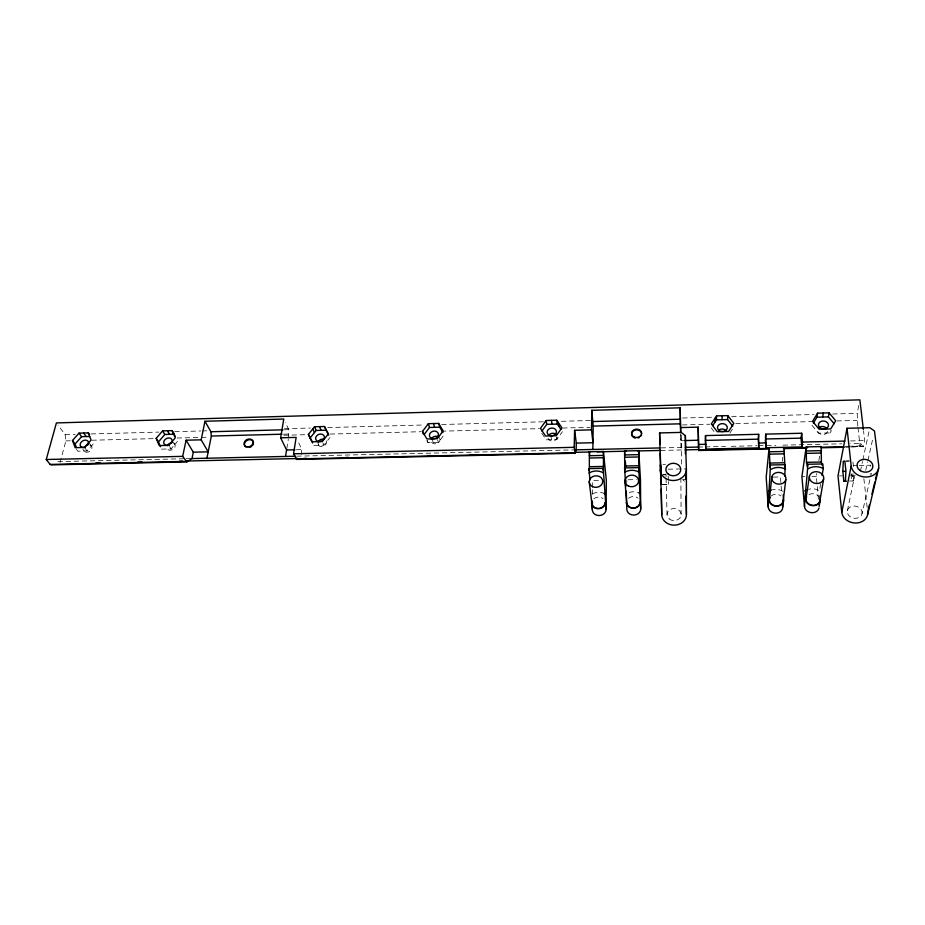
<?xml version="1.0" encoding="UTF-8"?>
<svg xmlns="http://www.w3.org/2000/svg" width="925" height="925" viewBox="0 0 925 925"><rect width="100%" height="100%" fill="white"/><g stroke="black" fill="none" stroke-linecap="round" stroke-linejoin="round"><path stroke-width="0.69" stroke-dasharray="4.62 3.47" d="M857.787 426.101L857.197 413.336L859.071 403.89M592.555 494.343L592.636 488.77M592.647 487.371L592.752 480.41L599.527 480.283M850.977 474.086L851.74 481.127L853.37 480.942L853.706 474.571M782.261 461.494L782.758 457.262M301.076 454.799L301.874 449.619L297.295 439.849M286.796 448.66L288.311 439.34M288.531 438.011L288.797 429.663L285.443 422.575M818.44 499.292L816.312 476.317L816.775 473.484M818.845 460.743L819.758 455.077M820.683 483.798L819.515 490.724L817.654 489.788A12.985 10.707 8.6 0 0 808.843 489.209M811.977 425.315L818.486 433.212L830.037 432.923L830.488 430.264M848.526 446.232L860.077 445.977L860.62 443.376L850.561 443.607M847.393 510.646L854.492 476.895M851.474 447.099L863.476 446.289L864.678 440.612L863.522 430.772M860.377 471.311L862.516 461.471M862.817 460.06L869.211 430.53M865.742 470.328L867.615 461.91M867.928 460.5L872.934 438.045M862.054 513.653A7.481 6.128 11 0 0 852.133 506.229A7.481 6.128 11 0 0 849.971 516.624A7.481 6.128 11 0 0 862.054 513.653L870.807 475.693M60.044 462.512L65.883 440.913L65.097 434.623L57.986 425.049M830.037 432.923L831.448 430.587M729.894 433.085L733.606 427.304M541.853 433.282L546.166 439.814L556.862 439.56L562.458 431.651M426.795 440.531L428.055 442.682L438.392 442.428L444.231 434.646M313.899 445.445L323.889 445.203L329.971 437.548M161.551 449.145L171.09 448.914L177.473 441.422M76.474 449.423L77.769 451.18L87.077 450.949L93.61 443.549L92.685 441.179M65.097 434.623L75.191 434.357M91.066 433.929L158.88 432.102M174.744 431.674L200.713 430.981M202.159 430.934L207.928 430.784M284.403 428.726L310.372 428.032M327.681 427.57L424.355 424.968M441.664 424.506L544.108 421.754M561.417 421.291L590.277 420.505M682.615 418.031L712.921 417.21M731.675 416.712L813.919 414.504M832.673 413.995L857.197 413.336M284.461 429.778L288.797 429.663M283.408 434.172L289.178 434.022M65.883 440.913L70.219 440.797M91.876 440.231L155.412 438.589M177.068 438.034L208.83 437.201M283.917 435.259L307.019 434.669M330.121 434.068L421.083 431.709M441.294 431.189L539.472 428.645M562.573 428.044L590.011 427.338M682.419 424.945L709.857 424.228M735.837 423.558L812.37 421.58M836.917 420.944L857.128 420.424M296.312 449.758L301.874 449.619M683.702 440.578L680.835 440.647L680.788 434.114M850.549 440.947L864.678 440.612M57.928 461.61L184.78 458.731M186.226 458.696L191.995 458.569M296.682 456.187L574.714 449.874M661.121 447.908L683.899 447.388M698.248 447.064L703.994 446.937M705.428 446.902L725.547 446.451M731.293 446.312L757.159 445.734M758.593 445.7L775.844 445.307M783.024 445.145L841.935 443.803M660.704 450.429L683.818 449.908M844.849 446.706L863.476 446.289M845.704 447.226L850.029 447.133M662.959 464.674L665.48 464.616M846.167 460.939L848.826 460.893M845.924 461.274L852.804 460.812L853.428 466.489M668.104 469.206L685.726 468.859M853.544 465.553L857.822 465.472M859.256 465.448L870.668 465.217A5.446 0.844 88.5 0 0 870.02 468.062M663.156 474.352L665.688 474.305M663.271 474.814L665.757 474.768M628.133 479.763L636.354 479.613M773.312 477.103L780.434 476.976L781.741 494.123M801.917 476.583L804.796 476.537M811.988 476.398L816.312 476.317M839.438 475.901L842.293 475.843M850.884 475.693L855.174 475.612M683.263 479.508L685.968 479.462M851.694 473.82A5.434 0.763 88.5 0 0 852.422 476.433L855.278 476.387M662.138 484.307L668.451 484.342L662.207 484.446M849.381 481.012L853.37 480.942M782.932 491.314L781.105 490.389A12.823 10.672 6.8 0 0 772.398 489.811M682.511 479.578L684.465 481.15M711.232 427.87L715.476 433.443M82.892 449.33L84.302 451.25M85.158 448.324L87.077 450.949M89.251 443.052L91.344 445.942M860.62 443.376L863.013 446.844M169.61 446.544L171.09 448.914M173.472 442.162L174.987 444.613M317.807 442.89L318.894 445.33M322.825 442.763L323.889 445.203M427.281 440.196L428.055 442.682M432.461 440.069L433.224 442.555M437.641 439.942L438.392 442.428M551.103 437.143L551.508 439.687M556.468 437.016L556.862 439.56M857.949 427.512L860.077 445.977M863.869 478.757L867.222 507.825M680.684 435.039L681.031 447.457M665.965 473.866L666.035 476.676M666.069 478.086L667.041 514.635M668.266 475.959L668.359 480.214M668.393 481.59L668.451 484.342M681.228 435.212L681.424 464.732M680.846 477.809L681.124 514.45M626.757 479.786L626.768 482.584M827.517 431.432A5.03 4.024 6.2 0 1 822.984 434.542A5.03 4.024 6.2 0 1 817.85 431.663M557.255 437.039A4.66 3.873 -9.1 0 1 553.104 441.005A4.66 3.873 -9.1 0 1 548.109 438.265M326.236 440.843A4.486 3.631 -23.3 0 1 323.357 446.278A4.486 3.631 -23.3 0 1 317.876 443.908M89.771 445.052A4.417 3.307 -31.8 0 1 91.76 448.822A4.417 3.307 -31.8 0 1 87.227 452.233A4.417 3.307 -31.8 0 1 83.678 449.631M439.525 438.022A4.556 3.758 -16.8 0 1 436.299 443.711A4.556 3.758 -16.8 0 1 430.992 440.15M173.761 443.295A4.44 3.422 -29.4 0 1 172.871 449.423A4.44 3.422 -29.4 0 1 166.789 447.596M853.012 473.623A5.434 0.763 88.5 0 1 852.422 476.433M870.344 474.583A5.446 0.844 88.5 0 1 870.182 473.473M871.628 473.276A5.446 0.844 88.5 0 1 871.535 474.421M809.005 494.54A7.042 5.816 8.6 0 1 818.752 496.517M771.103 496.054A6.961 5.793 6.8 0 1 780.885 495.904M628.572 498.286A6.66 5.7 -2.4 0 1 637.961 498.136M629.208 492.435A12.268 10.499 -2.4 0 1 637.556 492.389M593.815 498.829A6.602 5.666 -5.1 0 1 603.123 498.679M592.613 493.777A12.152 10.441 -5.1 0 1 602.811 492.956M669.214 518.902A7.042 6.036 1 0 0 680.927 516.011A7.042 6.036 1 0 0 672.105 508.762A7.042 6.036 1 0 0 669.214 518.902"/><path stroke-width="1.39" d="M591.538 500.02L592.335 509.675A6.88 5.932 -4.9 0 0 599.157 515.537A6.88 5.932 -4.9 0 0 606.095 509.478L603.239 468.328L589.075 468.617L589.873 480.133M606.095 509.478L606.314 480.156L603.389 451.458L589.341 451.77L589.352 470.894L589.075 468.617M603.239 468.328L603.47 470.617L603.389 451.458M592.867 449.458L593.191 426.101L591.792 410.307L680.176 407.809L680.777 432.808M592.335 509.675L592.439 502.703M769.311 448.926L698.676 450.498L698.167 427.142L680.742 427.581M698.676 450.498L698.167 427.142M591.503 429.859L574.598 430.298L576.31 443.121L592.96 442.728L591.503 429.859L591.792 410.307M624.595 467.911L624.768 470.201L624.572 450.984L638.759 450.66L639.036 469.923L638.897 467.622L624.595 467.911L625.716 486.631M201.164 439.826L186.098 440.208L193.313 452.198L208.183 451.839L201.164 439.826L204.968 421.268L283.767 419.037L280.645 437.803L296.15 437.398L293.549 453.805L296.867 459.424L575.165 453.238L576.159 449.839L576.31 443.121M705.405 440.404L705.509 435.583L758.639 434.299L758.801 447.885L705.752 449.076L705.405 440.404L758.222 439.155L758.639 434.299M705.752 449.076L705.509 435.583M575.165 453.238L574.205 447.318L574.598 430.298M715.002 422.089L715.129 418.135M712.736 425.558L716.447 419.869L716.586 415.903L727.778 415.603L733.826 423.361L728.599 431.466L717.314 431.744L711.337 423.939L716.586 415.903M722.009 419.719L722.171 415.753M732.75 426.205L727.593 419.568L727.778 415.603M842.814 471.415L843.299 461.321L844.849 460.974L845.913 470.894L845.404 481.092L843.854 481.266L842.814 471.415L845.427 471.368M765.438 437.779L765.784 434.126L801.709 433.247L802.484 442.058L801.813 446.925L765.935 447.723L765.414 440.242M765.935 447.723L765.784 434.126M784.782 476.19L785.267 464.697L770.352 464.998L770.109 467.345L769.126 447.746L766.189 477.242L768.259 507.189A7.261 6.059 7.1 0 0 775.925 513.19A7.261 6.059 7.1 0 0 782.712 506.993L783.591 499.974L783.209 495.025M768.259 507.189C768.467 493.118 770.086 479.069 770.352 464.998M769.496 498.679L771.82 476.849M785.267 464.697L784.978 467.056L783.914 447.411M783.105 501.489L785.822 479.659A7.157 5.897 6 0 0 776.526 472.594A7.157 5.897 6 0 0 774.098 482.549A7.157 5.897 6 0 0 785.822 479.659M801.813 446.925L801.038 438.149L801.709 433.247M822.163 465.252L821.388 462.026L821.146 446.578L806.207 446.914L801.917 476.583L804.507 506.68A7.354 6.082 8.8 0 0 811.398 512.67A7.354 6.082 8.8 0 0 819.007 508.068M822.094 475.496L823.262 468.582L822.822 463.945L807.745 464.246L807.398 466.616L806.461 462.327L806.207 446.914M804.507 506.68C804.923 492.516 807.247 478.41 807.745 464.246M813.399 423.002L816.948 417.198L817.561 413.174L829.077 412.862L835.691 420.713L830.719 428.934L819.111 429.223L812.566 421.314L817.561 413.174M806.057 498.124L809.433 476.167M822.672 417.048L823.319 413.012M285.536 456.441L286.577 449.989L280.645 437.803M834.165 423.754L828.407 416.897L829.077 412.862M823.643 478.988A7.25 5.92 7.8 0 1 811.849 481.89A7.25 5.92 7.8 0 1 814.116 471.889A7.25 5.92 7.8 0 1 823.643 478.988L819.862 500.945A7.042 5.816 8.6 0 1 810.763 504.981A7.042 5.816 8.6 0 1 806.635 496.702M819.111 506.472L820.325 499.419L819.978 495.684M847.034 428.275L851.197 466.015A13.91 11.158 9.3 0 0 866.286 477.034A13.91 11.158 9.3 0 0 878.75 465.472L874.495 431.027L869.812 427.708L847.034 428.275L838.004 475.924L841.762 512.323A13.1 10.73 11 0 0 855.926 523.018A13.1 10.73 11 0 0 867.696 511.976M206.899 458.222L211.339 436.045L210.912 431.744L204.968 421.268M841.762 512.323L851.197 466.015M863.36 429.373L859.868 399.843L56.402 422.922L46.25 459.505L50.135 464.431L51.488 464.882L186.873 461.876L191.995 458.569L193.313 452.198M186.873 461.876L182.676 456.36L186.098 440.208M868.02 510.612L869.327 505.142M871.928 494.193L874.853 481.89M875.501 479.15L876.796 473.681M867.581 514.797L878.634 468.397M541.934 431.073L546.744 424.355L546.108 420.517L556.769 420.228L561.891 427.812L556.272 435.744L545.53 436.01L540.477 428.368L546.108 420.517M424.471 434.068L429.489 427.466L439.757 427.188L442.948 432.518M422.459 431.432L428.344 423.696L438.647 423.419L443.144 430.9L437.271 438.693L426.887 438.959L422.459 431.432L423.245 433.929M312.615 442.983L310.06 438.057L316.142 430.46L326.062 430.206L328.664 435.097M308.395 434.392L314.512 426.772L324.478 426.506L328.398 433.871L322.282 441.549L312.257 441.803L308.395 434.392L310.06 438.057M160.522 446.729L158.452 441.907L164.823 434.472L174.305 434.218L172.108 430.622L162.592 430.888L156.175 438.334L159.285 445.596L168.859 445.353L175.276 437.837L172.108 430.622M88.303 432.888L91.078 440.022L84.51 447.446L75.179 447.677L72.474 440.508L79.03 433.143L88.303 432.888L89.575 434.669M76.417 447.596L75.064 444.023L81.597 436.681L89.679 436.461M804.831 490.874L804.923 490.793A12.985 10.707 8.6 0 1 807.803 489.487M768.386 491.464L768.49 491.383A12.823 10.672 6.8 0 1 771.357 490.088M808.161 468.79L808.253 468.709A13.355 10.903 7.8 0 1 821.354 467.645L823.262 468.582M770.675 469.507L770.779 469.438A13.181 10.869 6 0 1 783.753 468.374L785.626 469.31M638.759 450.66L640.458 479.532L640.713 508.993A6.949 5.966 -2.2 0 1 633.798 515.075A6.949 5.966 -2.2 0 1 626.826 509.189L626.364 493.707M624.595 472.34L624.699 472.259A12.603 10.684 -3 0 1 637.198 471.23L638.932 472.143L640.713 508.993M589.005 473.022L589.098 472.953A12.488 10.614 -5.6 0 1 601.493 471.923L603.192 472.837M210.912 431.744L283.027 429.824M593.029 421.534L680.268 419.21L680.176 407.809M546.744 424.355L557.359 424.078L560.978 429.466M716.447 419.869L727.593 419.568M816.948 417.198L828.407 416.897M211.339 436.045L281.975 434.207M593.191 426.101L680.361 423.823L680.268 419.21M659.594 432.935L681.205 432.403L685.356 435.629L686.385 469.241L686.431 514.381A12.337 10.557 1 0 1 674.36 525.157A12.337 10.557 1 0 1 661.768 514.705L659.594 432.935L659.976 444.497M286.577 449.989L294.925 449.793M685.124 440.543L697.993 440.242M765.322 438.993L801.038 438.149M46.25 459.505L182.676 456.36M293.549 453.805L574.205 447.318M698.814 444.451L705.868 444.278M759.217 443.052L766.397 442.89M802.484 442.058L844.895 441.075M191.995 458.569L295.295 456.222M576.159 449.839L659.698 447.943M685.332 447.365L698.248 447.064M95.795 463.055L100.131 462.962M137.698 462.118L142.022 462.026M179.589 461.182L182.479 461.124M186.815 461.02L298.058 458.534M303.839 458.407L306.73 458.337M345.742 457.47L348.632 457.401M428.09 455.632L430.981 455.562M469.993 454.695L472.883 454.626M575.454 452.337L589.907 452.013M597.134 451.851L626.028 451.203M637.579 450.949L660.704 450.429M685.263 449.885L698.259 449.585M50.135 464.431L185.798 461.402M296.023 458.95L574.934 452.73M698.733 449.966L768.929 448.394M783.255 448.082L807.606 447.538M820.498 447.249L843.415 446.74M783.718 448.602L806.785 448.093M821.203 447.769L844.271 447.261M589.271 455.713L603.354 455.412M624.572 454.95L638.793 454.637M769.415 451.782L784.227 451.458M806.565 450.972L821.527 450.648M589.549 458.025L603.586 457.713M624.757 457.262L638.932 456.962M769.172 454.163L783.949 453.84M806.218 453.366L821.146 453.042M589.722 466.72L603.771 466.431M624.942 466.003L639.117 465.726M769.403 463.078L784.18 462.778M806.461 462.327L821.388 462.026M843.854 481.266L846.479 481.22M638.539 492.724L640.227 493.638M603.771 493.291L605.436 494.204M72.474 440.508L75.064 444.023M79.03 433.143L81.597 436.681M83.666 433.016L86.21 436.554M156.175 438.334L158.452 441.907M162.592 430.888L164.823 434.472M167.344 430.761L169.564 434.345M172.987 432.634L175.183 436.218M312.812 428.888L314.454 432.576M314.512 426.772L316.142 430.46M319.495 426.645L321.102 430.333M324.478 426.506L326.062 430.206M428.344 423.696L429.489 427.466M433.49 423.558L434.611 427.327M438.647 423.419L439.757 427.188M551.427 420.366L552.04 424.217M558.191 422.332L558.769 426.182M556.769 420.228L557.359 424.078M589.213 481.682L591.838 502.865M589.341 451.77L589.676 454.637M626.04 490.921L626.271 493.777M624.965 481.035L626.63 502.333A6.66 5.7 -2.4 0 0 633.324 507.952A6.66 5.7 -2.4 0 0 639.95 502.136M782.492 504.137L782.712 506.993M624.572 450.984L624.791 453.863M625.335 461.066L625.774 466.824M758.222 439.155L758.801 447.885M685.888 477.971L685.968 479.462L685.876 472.675M660.253 453.158L660.913 473.38M685.876 496.043L686.431 514.381M680.361 423.823L680.603 432.241M660.878 484.33L660.45 464.72L660.901 481.717M661.294 489.105L661.768 514.705M638.897 467.622L638.932 472.143M685.356 435.629L685.39 453.874M818.775 427.743A5.03 4.024 6.2 0 1 826.707 428.379M718.609 430.252A4.868 3.978 1.4 0 1 726.287 430.888M548.675 435.305A4.66 3.873 -9.1 0 1 555.994 434.322M318.165 441.953A4.486 3.631 -23.3 0 1 323.854 439.155M169.321 444.821A4.463 3.434 -29.4 0 1 163.702 442.416A4.463 3.434 -29.4 0 1 169.472 437.999A4.463 3.434 -29.4 0 1 171.148 443.422M641.499 434.981A5.053 4.174 -3.6 0 1 641.002 436.01M639.163 437.583A5.053 4.174 -3.6 0 1 637.949 438.034M635.325 438.103A5.053 4.174 -3.6 0 1 634.111 437.71M633.058 437.062A5.053 4.174 -3.6 0 1 634.654 430.217A5.053 4.174 -3.6 0 1 641.661 433.894M246.073 447.122A4.741 3.758 -26.6 0 1 247.322 440.254A4.741 3.758 -26.6 0 1 253.462 443.514M253.126 444.543A4.741 3.758 -26.6 0 1 252.502 445.515M251.635 446.359A4.741 3.758 -26.6 0 1 249.426 447.434M84.175 447.746A4.417 3.307 -31.8 0 1 87.69 445.098M431.235 439.155A4.556 3.758 -16.8 0 1 438.878 437.248M167.217 445.688A4.44 3.422 -29.4 0 1 171.807 442.855M85.528 446.914A4.452 3.318 -31.7 0 1 80.163 444.844A4.452 3.318 -31.7 0 1 85.273 440.127A4.452 3.318 -31.7 0 1 87.991 444.636M820.325 499.419A7.423 6.117 8.6 0 1 813.514 505.697A7.423 6.117 8.6 0 1 805.582 499.639M783.591 499.974A7.331 6.105 6.8 0 1 776.746 506.218A7.331 6.105 6.8 0 1 768.999 500.194M783.221 499.974A6.961 5.793 6.8 0 1 774.907 505.744A6.961 5.793 6.8 0 1 770.086 497.268M686.385 469.241A13.066 10.95 -0.5 0 1 673.597 480.514A13.066 10.95 -0.5 0 1 660.265 469.761M640.297 502.125A7.007 6.001 -2.4 0 1 633.324 508.253A7.007 6.001 -2.4 0 1 626.283 502.344M605.366 502.657A6.949 5.966 -5.1 0 1 598.359 508.75A6.949 5.966 -5.1 0 1 591.491 502.865M605.019 502.657A6.602 5.666 -5.1 0 1 597.504 508.415A6.602 5.666 -5.1 0 1 592.081 501.385M432.426 438.67A4.579 3.769 -16.8 0 0 438.369 433.802A4.579 3.769 -16.8 0 0 430.981 432.287A4.579 3.769 -16.8 0 0 432.426 438.67M820.197 427.998A5.064 4.035 6 0 0 828.43 425.951A5.064 4.035 6 0 0 821.77 421.164A5.064 4.035 6 0 0 820.197 427.998M719.083 430.518A4.902 4.001 1.3 0 0 727.189 428.506A4.902 4.001 1.3 0 0 720.933 423.777A4.902 4.001 1.3 0 0 719.083 430.518M549.346 435.374A4.683 3.885 -9.2 0 0 556.445 431.802A4.683 3.885 -9.2 0 0 549.566 428.61A4.683 3.885 -9.2 0 0 549.346 435.374M318.339 441.502A4.521 3.642 -23.2 0 0 324.351 436.716A4.521 3.642 -23.2 0 0 317.31 435.212A4.521 3.642 -23.2 0 0 318.339 441.502M634.076 436.993A5.053 4.186 -3.6 0 0 641.615 433.178A5.053 4.186 -3.6 0 0 634.007 429.755A5.053 4.186 -3.6 0 0 634.076 436.993M247.888 446.925A4.741 3.758 -26.5 0 0 252.86 440.867A4.741 3.758 -26.5 0 0 245.044 441.075A4.741 3.758 -26.5 0 0 247.888 446.925M859.938 470.42A7.943 6.371 9.3 0 0 872.761 467.264A7.943 6.371 9.3 0 0 862.169 459.609A7.943 6.371 9.3 0 0 859.938 470.42M668.162 474.062A7.469 6.255 -0.5 0 0 680.569 470.987A7.469 6.255 -0.5 0 0 671.215 463.517A7.469 6.255 -0.5 0 0 668.162 474.062M628.422 486.03A6.845 5.804 -3 0 0 638.643 480.792A6.845 5.804 -3 0 0 628.341 475.982A6.845 5.804 -3 0 0 628.422 486.03M592.555 486.654A6.776 5.758 -5.6 0 0 602.765 481.439A6.776 5.758 -5.6 0 0 592.647 476.653A6.776 5.758 -5.6 0 0 592.555 486.654"/></g></svg>
